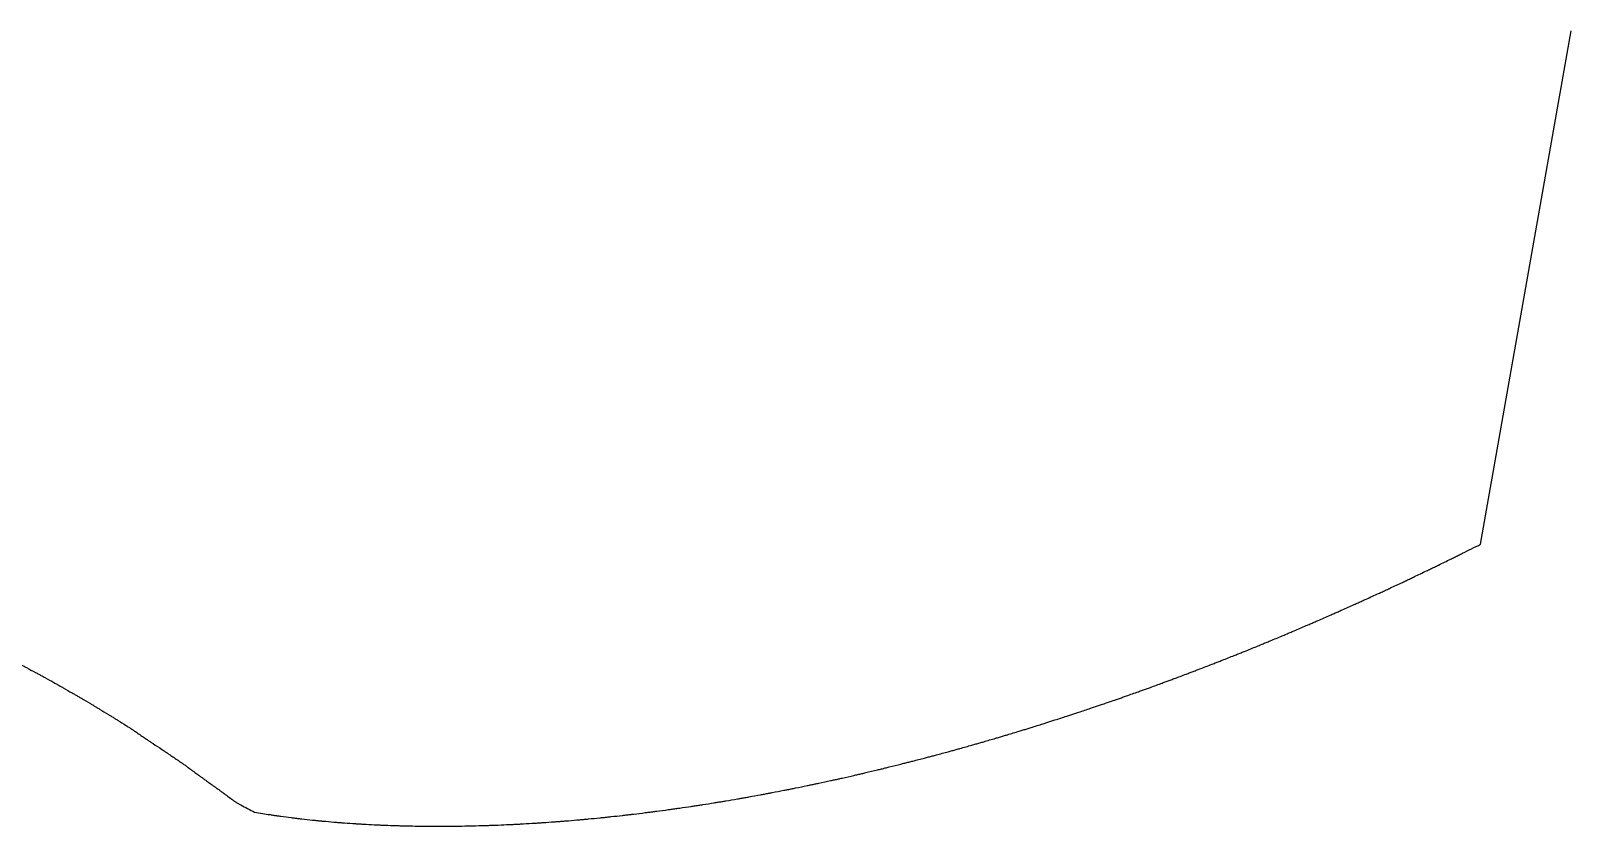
# Model space of a CAD drawing. Header units: millimetres. Extents: x -30 to 50.3, y -44.8 to 28.9.
# Drawn here: x 20.82 to 30.02, y -8.46 to -3.71 of the extents above; entities that cross this region are included whole.
import ezdxf

# ---------------------------------------------------------------- set-up
doc = ezdxf.new("R2010")
doc.units = ezdxf.units.MM

msp = doc.modelspace()

# ---------------------------------------------------------------- linework, layer by layer
at = {"color": 7, "linetype": 'Continuous', "lineweight": 25}
msp.add_line((29.4805, -6.7798), (30.0214, -3.712), dxfattribs=at)
for points, knots in [([(16.4467, -7.3117), (16.4983, -7.2709), (16.5498, -7.2302), (16.6014, -7.1894), (16.6117, -7.1813), (16.6323, -7.165), (16.6643, -7.1419), (16.6868, -7.1284), (16.698, -7.1217), (16.728, -7.1037), (16.758, -7.0858), (16.788, -7.0678), (16.7974, -7.0622), (16.8162, -7.051), (16.845, -7.0352), (16.8648, -7.0259), (16.8747, -7.0212), (16.9025, -7.008), (16.9302, -6.9949), (16.958, -6.9817), (16.9667, -6.9776), (16.9842, -6.9693), (17.011, -6.9582), (17.0292, -6.9519), (17.0384, -6.9488), (17.0642, -6.94), (17.0901, -6.9311), (17.1159, -6.9223), (17.1244, -6.9194), (17.1414, -6.9136), (17.1671, -6.9052), (17.1842, -6.8998), (17.1928, -6.8971), (17.2182, -6.8892), (17.2436, -6.8812), (17.269, -6.8732), (17.2772, -6.8706), (17.2936, -6.8655), (17.3185, -6.8586), (17.3353, -6.8547), (17.3437, -6.8528), (17.3681, -6.8471), (17.3924, -6.8414), (17.4168, -6.8358), (17.4249, -6.8339), (17.441, -6.8302), (17.4652, -6.8249), (17.4814, -6.8215), (17.4895, -6.8198), (17.5136, -6.8149), (17.5377, -6.8099), (17.5617, -6.8049), (17.5695, -6.8033), (17.5852, -6.8001), (17.6088, -6.7961), (17.6247, -6.7941), (17.6326, -6.7931), (17.6558, -6.7902), (17.679, -6.7873), (17.7022, -6.7844), (17.7099, -6.7835), (17.7253, -6.7815), (17.7484, -6.7789), (17.7638, -6.7774), (17.7715, -6.7766), (17.7944, -6.7742), (17.8174, -6.7719), (17.8404, -6.7696), (17.8479, -6.7688), (17.8629, -6.7673), (17.8855, -6.7658), (17.9006, -6.7655), (17.9081, -6.7654), (17.9303, -6.7649), (17.9525, -6.7645), (17.9747, -6.764), (17.9822, -6.7639), (17.9971, -6.7636), (18.0195, -6.7627), (18.0344, -6.7619), (18.0418, -6.7614), (18.0643, -6.7601), (18.0868, -6.7589), (18.1093, -6.7576), (18.1167, -6.7572), (18.1314, -6.7563), (18.1536, -6.7559), (18.1684, -6.7562), (18.1758, -6.7564), (18.1976, -6.7569), (18.2194, -6.7574), (18.2412, -6.7579), (18.2485, -6.7581), (18.2629, -6.7584), (18.2847, -6.7592), (18.2991, -6.7598), (18.3064, -6.7601), (18.328, -6.7611), (18.3496, -6.762), (18.3713, -6.763), (18.3784, -6.7633), (18.3927, -6.7639), (18.414, -6.7657), (18.4282, -6.7674), (18.4353, -6.7683), (18.4563, -6.7709), (18.4773, -6.7735), (18.4983, -6.776), (18.5053, -6.7769), (18.5194, -6.7786), (18.5406, -6.7808), (18.5547, -6.782), (18.5618, -6.7826), (18.5831, -6.7844), (18.6044, -6.7862), (18.6257, -6.788), (18.6327, -6.7886), (18.6468, -6.7898), (18.6678, -6.7923), (18.6818, -6.7946), (18.6887, -6.7957), (18.7095, -6.7991), (18.7302, -6.8024), (18.7509, -6.8058), (18.7578, -6.8069), (18.7716, -6.8091), (18.7923, -6.8127), (18.806, -6.8151), (18.8129, -6.8164), (18.8335, -6.8201), (18.8541, -6.8238), (18.8746, -6.8275), (18.8815, -6.8288), (18.8952, -6.8312), (18.9157, -6.8351), (18.9294, -6.8379), (18.9362, -6.8392), (18.9567, -6.8433), (18.9771, -6.8474), (18.9976, -6.8514), (19.0044, -6.8528), (19.018, -6.8555), (19.0384, -6.8598), (19.052, -6.8627), (19.0588, -6.8642), (19.0791, -6.8686), (19.0994, -6.873), (19.1197, -6.8775), (19.1265, -6.8789), (19.14, -6.8819), (19.1603, -6.8865), (19.1738, -6.8897), (19.1805, -6.8913), (19.2007, -6.8961), (19.2209, -6.9008), (19.2411, -6.9056), (19.2479, -6.9072), (19.2613, -6.9104), (19.2814, -6.9153), (19.2948, -6.9188), (19.3015, -6.9205), (19.3216, -6.9256), (19.3417, -6.9307), (19.3618, -6.9358), (19.3684, -6.9375), (19.3818, -6.9409), (19.4018, -6.9462), (19.4151, -6.9499), (19.4218, -6.9517), (19.4417, -6.9572), (19.4617, -6.9626), (19.4816, -6.9681), (19.4883, -6.9699), (19.5016, -6.9736), (19.5213, -6.9797), (19.5343, -6.9842), (19.5408, -6.9864), (19.5603, -6.9932), (19.5798, -6.9999), (19.5993, -7.0067), (19.6058, -7.0089), (19.6188, -7.0134), (19.6384, -7.0199), (19.6515, -7.0239), (19.6581, -7.026), (19.6778, -7.0321), (19.6975, -7.0382), (19.7172, -7.0443), (19.7238, -7.0464), (19.7369, -7.0504), (19.7565, -7.0572), (19.7693, -7.0621), (19.7757, -7.0645), (19.795, -7.0719), (19.8143, -7.0792), (19.8336, -7.0866), (19.84, -7.089), (19.8528, -7.0939), (19.8722, -7.101), (19.8852, -7.1055), (19.8917, -7.1077), (19.9112, -7.1145), (19.9307, -7.1212), (19.9502, -7.128), (19.9567, -7.1302), (19.9697, -7.1348), (19.989, -7.1421), (20.0017, -7.1474), (20.008, -7.15), (20.0271, -7.158), (20.0461, -7.1659), (20.0652, -7.1738), (20.0716, -7.1765), (20.0843, -7.1818), (20.1033, -7.1898), (20.1159, -7.1953), (20.1223, -7.198), (20.1412, -7.2062), (20.1602, -7.2144), (20.1792, -7.2227), (20.1855, -7.2254), (20.1981, -7.2309), (20.2172, -7.2388), (20.23, -7.2439), (20.2363, -7.2465), (20.2555, -7.2542), (20.2747, -7.2619), (20.2938, -7.2696), (20.3002, -7.2722), (20.313, -7.2773), (20.332, -7.2855), (20.3444, -7.2914), (20.3507, -7.2943), (20.3694, -7.3031), (20.3882, -7.3119), (20.407, -7.3207), (20.4132, -7.3236), (20.4257, -7.3295), (20.4444, -7.3384), (20.4569, -7.3444), (20.4631, -7.3474), (20.4817, -7.3565), (20.5004, -7.3656), (20.5191, -7.3746), (20.5253, -7.3776), (20.5377, -7.3837), (20.5564, -7.3929), (20.5687, -7.3991), (20.5749, -7.4022), (20.5935, -7.4115), (20.612, -7.4209), (20.6306, -7.4302), (20.6368, -7.4333), (20.6492, -7.4395), (20.6677, -7.449), (20.68, -7.4554), (20.6861, -7.4586), (20.7046, -7.4682), (20.723, -7.4778), (20.7415, -7.4874), (20.7477, -7.4906), (20.76, -7.497), (20.7784, -7.5067), (20.7906, -7.5133), (20.7967, -7.5166), (20.8151, -7.5265), (20.8335, -7.5364), (20.8518, -7.5462), (20.858, -7.5495), (20.8702, -7.5561), (20.8885, -7.5661), (20.9007, -7.5729), (20.9068, -7.5762), (20.925, -7.5864), (20.9433, -7.5965), (20.9616, -7.6067), (20.9676, -7.6101), (20.9798, -7.6168), (20.998, -7.6271), (21.0101, -7.634), (21.0162, -7.6375), (21.0343, -7.6479), (21.0525, -7.6583), (21.0707, -7.6687), (21.0767, -7.6722), (21.0889, -7.6791), (21.107, -7.6897), (21.119, -7.6968), (21.125, -7.7003), (21.1431, -7.711), (21.1611, -7.7217), (21.1792, -7.7324), (21.1852, -7.7359), (21.1973, -7.7431), (21.2153, -7.7539), (21.2272, -7.7612), (21.2332, -7.7648), (21.2512, -7.7757), (21.2691, -7.7867), (21.2871, -7.7976), (21.2931, -7.8013), (21.3051, -7.8086), (21.323, -7.8196), (21.3349, -7.8271), (21.3408, -7.8308), (21.3587, -7.842), (21.3765, -7.8532), (21.3944, -7.8644), (21.4004, -7.8682), (21.4123, -7.8757), (21.43, -7.8873), (21.4417, -7.8953), (21.4475, -7.8993), (21.4651, -7.9113), (21.4826, -7.9233), (21.5002, -7.9353), (21.506, -7.9393), (21.5177, -7.9473), (21.5353, -7.9591), (21.5471, -7.9669), (21.553, -7.9708), (21.5707, -7.9825), (21.5883, -7.9943), (21.606, -8.006), (21.6119, -8.0099), (21.6237, -8.0177), (21.6413, -8.0295), (21.6529, -8.0375), (21.6588, -8.0415), (21.6763, -8.0534), (21.6939, -8.0654), (21.7115, -8.0774), (21.7173, -8.0814), (21.7291, -8.0894), (21.7465, -8.1017), (21.758, -8.1102), (21.7637, -8.1144), (21.781, -8.1271), (21.7983, -8.1398), (21.8155, -8.1525), (21.8213, -8.1567), (21.8328, -8.1651), (21.8501, -8.1777), (21.8617, -8.1861), (21.8675, -8.1902), (21.8848, -8.2027), (21.9022, -8.2152), (21.9195, -8.2276), (21.9253, -8.2318), (21.9369, -8.2401), (21.9542, -8.2527), (21.9657, -8.2612), (21.9714, -8.2654), (21.9887, -8.2781), (22.0059, -8.2909), (22.0232, -8.3036), (22.0288, -8.3077), (22.0401, -8.3161), (22.058, -8.3274), (22.0704, -8.334), (22.0766, -8.3373), (22.1042, -8.3518), (22.1317, -8.3664), (22.1593, -8.381)], [0, 0, 0, 0, 0.031678, 0.031678, 0.031678, 0.037992, 0.044306, 0.05062, 0.05062, 0.05062, 0.067465, 0.067465, 0.067465, 0.072733, 0.078001, 0.083269, 0.083269, 0.083269, 0.098067, 0.098067, 0.098067, 0.102719, 0.107371, 0.112023, 0.112023, 0.112023, 0.12518, 0.12518, 0.12518, 0.129509, 0.133839, 0.138168, 0.138168, 0.138168, 0.150991, 0.150991, 0.150991, 0.155137, 0.159282, 0.163427, 0.163427, 0.163427, 0.175492, 0.175492, 0.175492, 0.179476, 0.183459, 0.187443, 0.187443, 0.187443, 0.199279, 0.199279, 0.199279, 0.203127, 0.206975, 0.210823, 0.210823, 0.210823, 0.222091, 0.222091, 0.222091, 0.225821, 0.229552, 0.233282, 0.233282, 0.233282, 0.244398, 0.244398, 0.244398, 0.248031, 0.251665, 0.255298, 0.255298, 0.255298, 0.266002, 0.266002, 0.266002, 0.269595, 0.273188, 0.276781, 0.276781, 0.276781, 0.287638, 0.287638, 0.287638, 0.291196, 0.294755, 0.298313, 0.298313, 0.298313, 0.308825, 0.308825, 0.308825, 0.312315, 0.315805, 0.319295, 0.319295, 0.319295, 0.329727, 0.329727, 0.329727, 0.333163, 0.336599, 0.340036, 0.340036, 0.340036, 0.350238, 0.350238, 0.350238, 0.353655, 0.357071, 0.360487, 0.360487, 0.360487, 0.370786, 0.370786, 0.370786, 0.374185, 0.377585, 0.380985, 0.380985, 0.380985, 0.391099, 0.391099, 0.391099, 0.394465, 0.39783, 0.401196, 0.401196, 0.401196, 0.411275, 0.411275, 0.411275, 0.41463, 0.417985, 0.421339, 0.421339, 0.421339, 0.431388, 0.431388, 0.431388, 0.434733, 0.438078, 0.441424, 0.441424, 0.441424, 0.451446, 0.451446, 0.451446, 0.454783, 0.45812, 0.461457, 0.461457, 0.461457, 0.471456, 0.471456, 0.471456, 0.474786, 0.478116, 0.481446, 0.481446, 0.481446, 0.491427, 0.491427, 0.491427, 0.494751, 0.498075, 0.501399, 0.501399, 0.501399, 0.511365, 0.511365, 0.511365, 0.51468, 0.517995, 0.52131, 0.52131, 0.52131, 0.531247, 0.531247, 0.531247, 0.534561, 0.537874, 0.541187, 0.541187, 0.541187, 0.551132, 0.551132, 0.551132, 0.554445, 0.557757, 0.561069, 0.561069, 0.561069, 0.571008, 0.571008, 0.571008, 0.57432, 0.577632, 0.580945, 0.580945, 0.580945, 0.590881, 0.590881, 0.590881, 0.594194, 0.597507, 0.60082, 0.60082, 0.60082, 0.610769, 0.610769, 0.610769, 0.614087, 0.617405, 0.620722, 0.620722, 0.620722, 0.63068, 0.63068, 0.63068, 0.633996, 0.637313, 0.640629, 0.640629, 0.640629, 0.650573, 0.650573, 0.650573, 0.653892, 0.657211, 0.660531, 0.660531, 0.660531, 0.670511, 0.670511, 0.670511, 0.67384, 0.677169, 0.680498, 0.680498, 0.680498, 0.690491, 0.690491, 0.690491, 0.693825, 0.697159, 0.700492, 0.700492, 0.700492, 0.710501, 0.710501, 0.710501, 0.71384, 0.717179, 0.720518, 0.720518, 0.720518, 0.730543, 0.730543, 0.730543, 0.733888, 0.737233, 0.740578, 0.740578, 0.740578, 0.750621, 0.750621, 0.750621, 0.753972, 0.757324, 0.760675, 0.760675, 0.760675, 0.770738, 0.770738, 0.770738, 0.774096, 0.777454, 0.780812, 0.780812, 0.780812, 0.790896, 0.790896, 0.790896, 0.794262, 0.797627, 0.800992, 0.800992, 0.800992, 0.811099, 0.811099, 0.811099, 0.814472, 0.817845, 0.821218, 0.821218, 0.821218, 0.831349, 0.831349, 0.831349, 0.83473, 0.838111, 0.841492, 0.841492, 0.841492, 0.851648, 0.851648, 0.851648, 0.855048, 0.858448, 0.861847, 0.861847, 0.861847, 0.872093, 0.872093, 0.872093, 0.875502, 0.878911, 0.88232, 0.88232, 0.88232, 0.892527, 0.892527, 0.892527, 0.895934, 0.899342, 0.902749, 0.902749, 0.902749, 0.912985, 0.912985, 0.912985, 0.916412, 0.919839, 0.923266, 0.923266, 0.923266, 0.933594, 0.933594, 0.933594, 0.937032, 0.940469, 0.943906, 0.943906, 0.943906, 0.9542, 0.9542, 0.9542, 0.957636, 0.961073, 0.964509, 0.964509, 0.964509, 0.974835, 0.974835, 0.974835, 0.978216, 0.981596, 0.984977, 0.984977, 0.984977, 1, 1, 1, 1]), ([(22.1593, -8.381), (22.1905, -8.3859), (22.2217, -8.3909), (22.2529, -8.3958), (22.2599, -8.3969), (22.2738, -8.3991), (22.2947, -8.4021), (22.3086, -8.404), (22.3156, -8.4049), (22.3366, -8.4077), (22.3576, -8.4105), (22.3786, -8.4132), (22.3856, -8.4142), (22.3996, -8.416), (22.4207, -8.4186), (22.4348, -8.4201), (22.4418, -8.4209), (22.463, -8.4232), (22.4841, -8.4255), (22.5053, -8.4278), (22.5123, -8.4286), (22.5265, -8.4302), (22.5477, -8.4323), (22.5619, -8.4335), (22.569, -8.4342), (22.5903, -8.436), (22.6116, -8.4379), (22.6329, -8.4398), (22.64, -8.4405), (22.6543, -8.4417), (22.6756, -8.4434), (22.6899, -8.4444), (22.697, -8.4449), (22.7185, -8.4464), (22.7399, -8.4479), (22.7614, -8.4493), (22.7686, -8.4498), (22.7829, -8.4508), (22.8044, -8.4521), (22.8188, -8.4528), (22.826, -8.4532), (22.8475, -8.4543), (22.8691, -8.4554), (22.8907, -8.4565), (22.8979, -8.4569), (22.9124, -8.4576), (22.934, -8.4585), (22.9484, -8.459), (22.9557, -8.4592), (22.9774, -8.4599), (22.9991, -8.4607), (23.0208, -8.4614), (23.028, -8.4616), (23.0426, -8.4621), (23.0643, -8.4627), (23.0788, -8.4629), (23.0861, -8.463), (23.1079, -8.4634), (23.1298, -8.4638), (23.1516, -8.4641), (23.1589, -8.4643), (23.1735, -8.4645), (23.1954, -8.4647), (23.2099, -8.4647), (23.2172, -8.4647), (23.2392, -8.4647), (23.2611, -8.4648), (23.2831, -8.4648), (23.2904, -8.4648), (23.3051, -8.4648), (23.3271, -8.4646), (23.3417, -8.4644), (23.3491, -8.4643), (23.3711, -8.464), (23.3932, -8.4637), (23.4152, -8.4634), (23.4226, -8.4633), (23.4373, -8.463), (23.4594, -8.4626), (23.4741, -8.4621), (23.4815, -8.4619), (23.5037, -8.4613), (23.5258, -8.4606), (23.548, -8.46), (23.5554, -8.4598), (23.5702, -8.4593), (23.5924, -8.4585), (23.6072, -8.4579), (23.6146, -8.4576), (23.6368, -8.4566), (23.6591, -8.4556), (23.6813, -8.4546), (23.6888, -8.4543), (23.7036, -8.4537), (23.7259, -8.4525), (23.7408, -8.4517), (23.7482, -8.4513), (23.7706, -8.45), (23.7929, -8.4487), (23.8153, -8.4474), (23.8227, -8.447), (23.8377, -8.4461), (23.86, -8.4447), (23.875, -8.4436), (23.8824, -8.4431), (23.9049, -8.4415), (23.9273, -8.4399), (23.9497, -8.4383), (23.9572, -8.4378), (23.9722, -8.4367), (23.9947, -8.435), (24.0097, -8.4337), (24.0172, -8.4331), (24.0397, -8.4312), (24.0622, -8.4293), (24.0847, -8.4274), (24.0922, -8.4267), (24.1073, -8.4255), (24.1299, -8.4234), (24.1449, -8.422), (24.1524, -8.4212), (24.175, -8.419), (24.1976, -8.4168), (24.2202, -8.4146), (24.2278, -8.4139), (24.2429, -8.4124), (24.2655, -8.4101), (24.2806, -8.4084), (24.2882, -8.4076), (24.3108, -8.4051), (24.3335, -8.4026), (24.3562, -8.4001), (24.3638, -8.3993), (24.3789, -8.3976), (24.4017, -8.395), (24.4168, -8.3931), (24.4244, -8.3922), (24.4471, -8.3894), (24.4699, -8.3866), (24.4926, -8.3838), (24.5003, -8.3829), (24.5155, -8.381), (24.5383, -8.3781), (24.5534, -8.376), (24.561, -8.375), (24.5839, -8.3719), (24.6067, -8.3689), (24.6295, -8.3658), (24.6372, -8.3648), (24.6524, -8.3627), (24.6753, -8.3595), (24.6905, -8.3573), (24.6981, -8.3561), (24.721, -8.3528), (24.744, -8.3494), (24.7669, -8.3461), (24.7745, -8.3449), (24.7898, -8.3427), (24.8128, -8.3392), (24.828, -8.3368), (24.8357, -8.3355), (24.8586, -8.3319), (24.8816, -8.3283), (24.9046, -8.3246), (24.9123, -8.3234), (24.9276, -8.321), (24.9506, -8.3172), (24.9659, -8.3146), (24.9736, -8.3133), (24.9966, -8.3093), (25.0197, -8.3054), (25.0427, -8.3015), (25.0504, -8.3002), (25.0658, -8.2975), (25.0889, -8.2935), (25.1042, -8.2907), (25.1119, -8.2893), (25.135, -8.2851), (25.1581, -8.2809), (25.1812, -8.2767), (25.1889, -8.2753), (25.2044, -8.2725), (25.2275, -8.2681), (25.2429, -8.2651), (25.2506, -8.2636), (25.2738, -8.2592), (25.2969, -8.2547), (25.3201, -8.2502), (25.3278, -8.2487), (25.3433, -8.2457), (25.3665, -8.2411), (25.3819, -8.2379), (25.3896, -8.2364), (25.4129, -8.2316), (25.4361, -8.2269), (25.4593, -8.2221), (25.4671, -8.2205), (25.4826, -8.2173), (25.5058, -8.2125), (25.5213, -8.2091), (25.529, -8.2074), (25.5523, -8.2024), (25.5756, -8.1974), (25.5988, -8.1924), (25.6066, -8.1907), (25.6222, -8.1873), (25.6455, -8.1822), (25.661, -8.1786), (25.6687, -8.1769), (25.6921, -8.1716), (25.7154, -8.1663), (25.7387, -8.161), (25.7465, -8.1592), (25.7621, -8.1557), (25.7854, -8.1503), (25.801, -8.1466), (25.8088, -8.1447), (25.8321, -8.1392), (25.8555, -8.1336), (25.8789, -8.128), (25.8867, -8.1262), (25.9023, -8.1224), (25.9257, -8.1167), (25.9413, -8.1129), (25.9491, -8.1109), (25.9725, -8.1051), (25.9959, -8.0993), (26.0194, -8.0934), (26.0272, -8.0915), (26.0428, -8.0876), (26.0663, -8.0816), (26.0819, -8.0776), (26.0897, -8.0755), (26.1132, -8.0695), (26.1366, -8.0634), (26.1601, -8.0573), (26.1679, -8.0552), (26.1836, -8.0512), (26.2071, -8.0449), (26.2227, -8.0407), (26.2306, -8.0386), (26.2541, -8.0322), (26.2776, -8.0259), (26.3011, -8.0195), (26.3089, -8.0174), (26.3247, -8.0131), (26.3482, -8.0066), (26.3639, -8.0022), (26.3717, -8), (26.3952, -7.9934), (26.4188, -7.9868), (26.4423, -7.9801), (26.4502, -7.9779), (26.466, -7.9735), (26.4895, -7.9667), (26.5052, -7.9622), (26.5131, -7.9599), (26.5367, -7.953), (26.5602, -7.9461), (26.5838, -7.9392), (26.5917, -7.9369), (26.6075, -7.9323), (26.6311, -7.9253), (26.6468, -7.9205), (26.6547, -7.9182), (26.6783, -7.911), (26.7019, -7.9039), (26.7256, -7.8967), (26.7335, -7.8943), (26.7492, -7.8896), (26.7729, -7.8823), (26.7886, -7.8774), (26.7965, -7.8749), (26.8202, -7.8675), (26.8438, -7.8601), (26.8675, -7.8527), (26.8754, -7.8502), (26.8912, -7.8452), (26.9149, -7.8377), (26.9306, -7.8326), (26.9385, -7.8301), (26.9622, -7.8224), (26.9859, -7.8147), (27.0096, -7.8071), (27.0175, -7.8045), (27.0334, -7.7994), (27.0571, -7.7916), (27.0729, -7.7863), (27.0807, -7.7837), (27.1045, -7.7757), (27.1282, -7.7678), (27.1519, -7.7599), (27.1599, -7.7572), (27.1757, -7.752), (27.1994, -7.7439), (27.2153, -7.7385), (27.2232, -7.7357), (27.2469, -7.7276), (27.2707, -7.7194), (27.2944, -7.7112), (27.3024, -7.7085), (27.3182, -7.703), (27.342, -7.6947), (27.3578, -7.6891), (27.3657, -7.6863), (27.3895, -7.6778), (27.4133, -7.6694), (27.4371, -7.6609), (27.445, -7.6581), (27.4609, -7.6525), (27.4847, -7.6439), (27.5005, -7.6381), (27.5085, -7.6352), (27.5323, -7.6265), (27.5561, -7.6178), (27.5799, -7.6092), (27.5878, -7.6062), (27.6037, -7.6004), (27.6275, -7.5916), (27.6434, -7.5857), (27.6513, -7.5827), (27.6752, -7.5737), (27.699, -7.5648), (27.7228, -7.5558), (27.7308, -7.5528), (27.7467, -7.5469), (27.7705, -7.5378), (27.7864, -7.5317), (27.7943, -7.5286), (27.8182, -7.5194), (27.842, -7.5102), (27.8659, -7.501), (27.8738, -7.4979), (27.8898, -7.4918), (27.9136, -7.4824), (27.9295, -7.4761), (27.9375, -7.473), (27.9613, -7.4635), (27.9852, -7.4541), (28.0091, -7.4446), (28.017, -7.4415), (28.033, -7.4351), (28.0568, -7.4256), (28.0727, -7.4191), (28.0807, -7.4159), (28.1046, -7.4061), (28.1285, -7.3964), (28.1523, -7.3867), (28.1603, -7.3835), (28.1763, -7.377), (28.2002, -7.3671), (28.2161, -7.3605), (28.224, -7.3572), (28.2479, -7.3472), (28.2718, -7.3373), (28.2957, -7.3273), (28.3037, -7.324), (28.3197, -7.3173), (28.3436, -7.3072), (28.3595, -7.3004), (28.3674, -7.297), (28.3913, -7.2868), (28.4152, -7.2766), (28.4392, -7.2664), (28.4471, -7.263), (28.4631, -7.2561), (28.487, -7.2458), (28.503, -7.2388), (28.5109, -7.2353), (28.5348, -7.2249), (28.5588, -7.2144), (28.5827, -7.2039), (28.5907, -7.2004), (28.6066, -7.1934), (28.6306, -7.1829), (28.6465, -7.1757), (28.6545, -7.1722), (28.6784, -7.1614), (28.7023, -7.1507), (28.7262, -7.14), (28.7342, -7.1364), (28.7502, -7.1293), (28.7742, -7.1184), (28.7901, -7.1111), (28.798, -7.1075), (28.822, -7.0965), (28.8459, -7.0855), (28.8699, -7.0745), (28.8779, -7.0709), (28.8938, -7.0635), (28.9178, -7.0525), (28.9337, -7.045), (28.9417, -7.0413), (28.9656, -7.03), (28.9896, -7.0188), (29.0135, -7.0076), (29.0215, -7.0038), (29.0375, -6.9963), (29.0614, -6.985), (29.0774, -6.9774), (29.0853, -6.9735), (29.1093, -6.9621), (29.1332, -6.9506), (29.1572, -6.9391), (29.1652, -6.9353), (29.1812, -6.9276), (29.2051, -6.916), (29.2211, -6.9082), (29.229, -6.9043), (29.253, -6.8926), (29.2769, -6.8809), (29.3009, -6.8692), (29.3089, -6.8653), (29.3249, -6.8574), (29.3488, -6.8456), (29.3647, -6.8376), (29.3727, -6.8336), (29.4086, -6.8157), (29.4445, -6.7977), (29.4805, -6.7798)], [0, 0, 0, 0, 0.012463, 0.012463, 0.012463, 0.015239, 0.018016, 0.020792, 0.020792, 0.020792, 0.029144, 0.029144, 0.029144, 0.031935, 0.034726, 0.037517, 0.037517, 0.037517, 0.045912, 0.045912, 0.045912, 0.048717, 0.051523, 0.054328, 0.054328, 0.054328, 0.062766, 0.062766, 0.062766, 0.065586, 0.068406, 0.071226, 0.071226, 0.071226, 0.079708, 0.079708, 0.079708, 0.082542, 0.085376, 0.088211, 0.088211, 0.088211, 0.096736, 0.096736, 0.096736, 0.099584, 0.102433, 0.105282, 0.105282, 0.105282, 0.11385, 0.11385, 0.11385, 0.116713, 0.119577, 0.12244, 0.12244, 0.12244, 0.131051, 0.131051, 0.131051, 0.133929, 0.136807, 0.139684, 0.139684, 0.139684, 0.148339, 0.148339, 0.148339, 0.151231, 0.154123, 0.157015, 0.157015, 0.157015, 0.165714, 0.165714, 0.165714, 0.16862, 0.171527, 0.174433, 0.174433, 0.174433, 0.183174, 0.183174, 0.183174, 0.186095, 0.189016, 0.191937, 0.191937, 0.191937, 0.200722, 0.200722, 0.200722, 0.203658, 0.206593, 0.209528, 0.209528, 0.209528, 0.218356, 0.218356, 0.218356, 0.221306, 0.224256, 0.227206, 0.227206, 0.227206, 0.236077, 0.236077, 0.236077, 0.239041, 0.242006, 0.24497, 0.24497, 0.24497, 0.253885, 0.253885, 0.253885, 0.256863, 0.259842, 0.262821, 0.262821, 0.262821, 0.271779, 0.271779, 0.271779, 0.274772, 0.277765, 0.280758, 0.280758, 0.280758, 0.289759, 0.289759, 0.289759, 0.292767, 0.295774, 0.298782, 0.298782, 0.298782, 0.307826, 0.307826, 0.307826, 0.310848, 0.31387, 0.316892, 0.316892, 0.316892, 0.32598, 0.32598, 0.32598, 0.329016, 0.332053, 0.335089, 0.335089, 0.335089, 0.34422, 0.34422, 0.34422, 0.347271, 0.350322, 0.353373, 0.353373, 0.353373, 0.362547, 0.362547, 0.362547, 0.365612, 0.368677, 0.371743, 0.371743, 0.371743, 0.38096, 0.38096, 0.38096, 0.38404, 0.38712, 0.3902, 0.3902, 0.3902, 0.399461, 0.399461, 0.399461, 0.402555, 0.405649, 0.408743, 0.408743, 0.408743, 0.418047, 0.418047, 0.418047, 0.421156, 0.424264, 0.427373, 0.427373, 0.427373, 0.43672, 0.43672, 0.43672, 0.439843, 0.442966, 0.446089, 0.446089, 0.446089, 0.45548, 0.45548, 0.45548, 0.458618, 0.461755, 0.464892, 0.464892, 0.464892, 0.474326, 0.474326, 0.474326, 0.477478, 0.48063, 0.483782, 0.483782, 0.483782, 0.493259, 0.493259, 0.493259, 0.496426, 0.499592, 0.502758, 0.502758, 0.502758, 0.512279, 0.512279, 0.512279, 0.51546, 0.51864, 0.521821, 0.521821, 0.521821, 0.531385, 0.531385, 0.531385, 0.53458, 0.537775, 0.54097, 0.54097, 0.54097, 0.550577, 0.550577, 0.550577, 0.553787, 0.556997, 0.560206, 0.560206, 0.560206, 0.569857, 0.569857, 0.569857, 0.573081, 0.576305, 0.579529, 0.579529, 0.579529, 0.589223, 0.589223, 0.589223, 0.592461, 0.5957, 0.598938, 0.598938, 0.598938, 0.608675, 0.608675, 0.608675, 0.611928, 0.615181, 0.618434, 0.618434, 0.618434, 0.628214, 0.628214, 0.628214, 0.631481, 0.634749, 0.638016, 0.638016, 0.638016, 0.64784, 0.64784, 0.64784, 0.651121, 0.654403, 0.657685, 0.657685, 0.657685, 0.667552, 0.667552, 0.667552, 0.670848, 0.674144, 0.67744, 0.67744, 0.67744, 0.687351, 0.687351, 0.687351, 0.690661, 0.693972, 0.697282, 0.697282, 0.697282, 0.707235, 0.707235, 0.707235, 0.71056, 0.713885, 0.71721, 0.71721, 0.71721, 0.727207, 0.727207, 0.727207, 0.730547, 0.733887, 0.737226, 0.737226, 0.737226, 0.747266, 0.747266, 0.747266, 0.75062, 0.753974, 0.757328, 0.757328, 0.757328, 0.767411, 0.767411, 0.767411, 0.770779, 0.774147, 0.777516, 0.777516, 0.777516, 0.787642, 0.787642, 0.787642, 0.791025, 0.794408, 0.79779, 0.79779, 0.79779, 0.807961, 0.807961, 0.807961, 0.811358, 0.814755, 0.818152, 0.818152, 0.818152, 0.828366, 0.828366, 0.828366, 0.831777, 0.835189, 0.8386, 0.8386, 0.8386, 0.848857, 0.848857, 0.848857, 0.852283, 0.855709, 0.859135, 0.859135, 0.859135, 0.869435, 0.869435, 0.869435, 0.872875, 0.876316, 0.879756, 0.879756, 0.879756, 0.890099, 0.890099, 0.890099, 0.893554, 0.897009, 0.900464, 0.900464, 0.900464, 0.91085, 0.91085, 0.91085, 0.91432, 0.917789, 0.921258, 0.921258, 0.921258, 0.931688, 0.931688, 0.931688, 0.935172, 0.938655, 0.942139, 0.942139, 0.942139, 0.952612, 0.952612, 0.952612, 0.95611, 0.959608, 0.963107, 0.963107, 0.963107, 0.973623, 0.973623, 0.973623, 0.977135, 0.980648, 0.984161, 0.984161, 0.984161, 1, 1, 1, 1])]:
    msp.add_open_spline(points, degree=3, knots=knots, dxfattribs=at)

doc.saveas('drawing.dxf')
